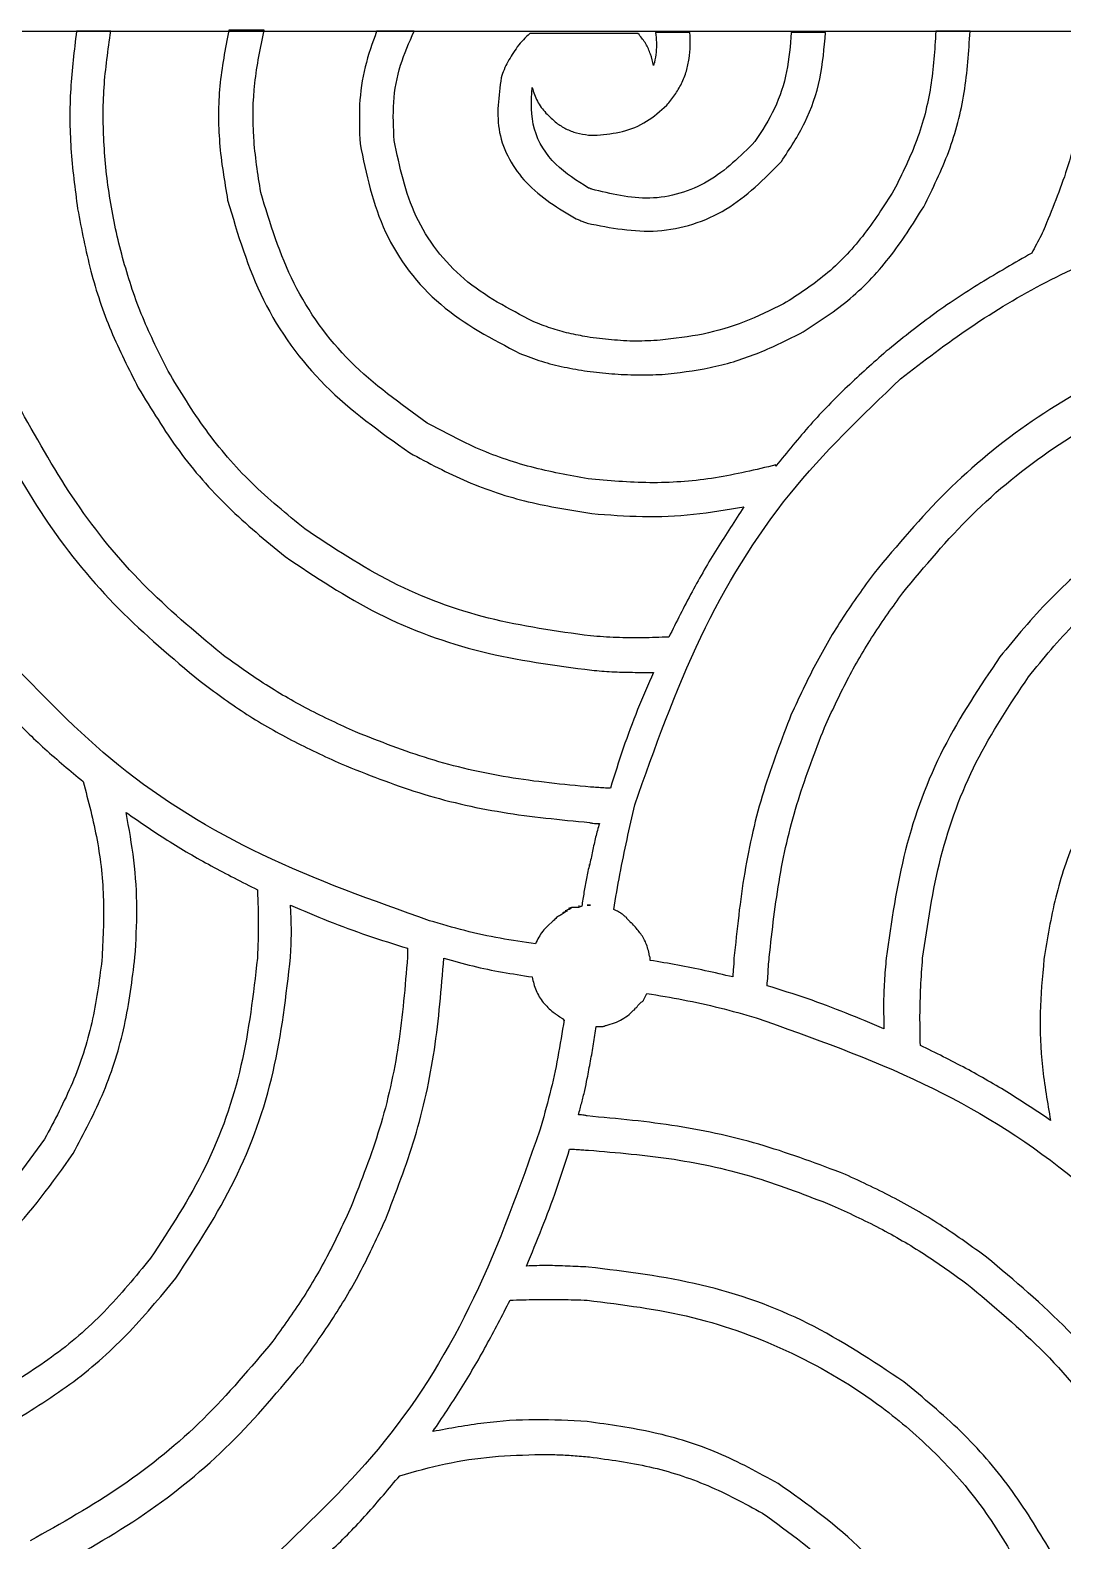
# Model space of a CAD drawing. Extents: x 0 to 371, y 0 to 260.
# Drawn here: x 42.89 to 67.66, y 223.76 to 259.98 of the extents above; entities that cross this region are included whole.
import ezdxf

# ---------------------------------------------------------------- set-up
doc = ezdxf.new("R2010")
doc.units = 0
doc.layers.add('Layer_1', color=7, linetype='CONTINUOUS')

msp = doc.modelspace()

# ---------------------------------------------------------------- linework, layer by layer
at = {"layer": 'Layer_1', "color": 7}
for points in [[(0.02646, 259.95312), (370.443122, 259.95312), (370.443122, 0.661457), (0.02646, 0.661457)], [(49.132918, 238.99802)], [(55.69169, 238.815602)], [(55.774372, 238.892084)], [(55.841034, 238.931358)], [(56.038956, 238.971665), (56.065311, 238.971665), (56.038956, 238.971665)], [(56.250313, 238.99802), (56.329894, 238.99802), (56.250313, 238.99802)], [(52.810729, 237.72833)], [(55.827083, 233.150832)], [(55.324271, 229.545884)], [(55.134618, 225.828798)]]:
    msp.add_lwpolyline(points, close=True, dxfattribs=at)
for points in [[(44.820519, 259.95333), (44.000414, 259.95333)], [(48.498331, 259.979685), (47.651355, 259.979685), (47.651355, 259.979685)], [(52.096561, 259.95333), (51.196874, 259.95333), (51.196874, 259.95333)], [(57.494164, 259.873748), (57.467293, 259.900103), (56.303539, 259.900103), (54.874686, 259.900103)], [(58.711144, 259.926458), (57.891039, 259.926458), (57.891039, 259.926458)], [(61.96521, 259.926458), (61.145104, 259.926458)], [(65.431664, 259.95333), (64.611043, 259.95333)], [(56.276668, 257.466143), (56.488541, 257.466143)], [(60.774585, 249.528644), (60.774585, 249.554998)], [(56.303539, 239.950417), (56.303539, 239.977289)], [(55.747501, 238.865728), (55.774372, 238.865728)], [(55.800727, 238.918955), (55.827083, 238.918955), (55.827083, 238.918955)], [(55.827083, 238.918955), (55.853438, 238.918955)], [(56.038956, 238.94531), (56.012085, 238.94531), (55.985729, 238.94531), (55.933019, 238.94531), (55.906664, 238.94531)], [(55.430208, 238.6275), (55.297916, 238.495209)], [(57.282291, 238.601145), (57.20271, 238.680727)], [(51.937914, 237.966042), (51.937914, 237.754685)], [(57.758747, 237.675104), (57.758747, 237.72833)], [(57.467293, 236.590415), (57.546874, 236.669997)], [(57.599585, 236.722707), (57.679166, 236.881354), (57.679166, 236.881354)], [(57.255936, 236.378542), (57.282291, 236.405414), (57.361872, 236.484479)], [(56.462186, 236.087604), (56.620833, 236.087604)]]:
    msp.add_lwpolyline(points, dxfattribs=at)
for points, knots in [([(44.000414, 259.95333), (43.943977, 259.49385), (43.829473, 258.561633), (43.837831, 257.131015), (43.963324, 256.175968), (44.026769, 255.693125)], [0, 0, 0, 0, 1.387935, 2.81592, 4.276076, 4.276076, 4.276076, 4.276076]), ([(46.196146, 251.803957), (45.982463, 252.231243), (45.557144, 253.081726), (45.107568, 254.435859), (44.795537, 255.818005), (44.63805, 257.214158), (44.627008, 258.600942), (44.756426, 259.505402), (44.820519, 259.95333)], [0, 0, 0, 0, 1.431634, 2.849562, 4.267398, 5.675833, 7.057745, 8.413612, 8.413612, 8.413612, 8.413612]), ([(47.651355, 259.979685), (47.566528, 259.535252), (47.396449, 258.644165), (47.393738, 257.265819), (47.547442, 256.361371), (47.624999, 255.904998)], [0, 0, 0, 0, 1.355403, 2.717584, 4.104984, 4.104984, 4.104984, 4.104984]), ([(48.418749, 256.09), (48.349973, 256.528654), (48.213863, 257.39677), (48.237531, 258.712755), (48.411769, 259.559181), (48.498331, 259.979685)], [0, 0, 0, 0, 1.330644, 2.633402, 3.919591, 3.919591, 3.919591, 3.919591]), ([(51.196874, 259.95333), (51.096071, 259.67185), (50.892232, 259.102656), (50.762714, 258.186808), (50.787457, 257.567965), (50.799999, 257.25427)], [0, 0, 0, 0, 0.895389, 1.810613, 2.751475, 2.751475, 2.751475, 2.751475]), ([(51.620104, 257.333852), (51.603913, 257.640846), (51.571885, 258.248119), (51.738146, 259.143103), (51.978166, 259.685688), (52.096561, 259.95333)], [0, 0, 0, 0, 0.920263, 1.820399, 2.696631, 2.696631, 2.696631, 2.696631]), ([(54.874686, 259.900103), (54.821338, 259.851893), (54.712412, 259.753456), (54.569584, 259.584808), (54.490552, 259.459353), (54.451456, 259.397292)], [0, 0, 0, 0, 0.215588, 0.440188, 0.660071, 0.660071, 0.660071, 0.660071]), ([(57.837813, 259.132708), (57.817186, 259.225083), (57.776942, 259.405306), (57.66241, 259.659192), (57.550478, 259.801934), (57.494164, 259.873748)], [0, 0, 0, 0, 0.283586, 0.553276, 0.82633, 0.82633, 0.82633, 0.82633]), ([(57.891039, 259.926458), (57.898017, 259.847201), (57.911959, 259.688858), (57.906611, 259.44873), (57.878369, 259.291399), (57.864168, 259.21229)], [0, 0, 0, 0, 0.238646, 0.476776, 0.717609, 0.717609, 0.717609, 0.717609]), ([(58.631563, 259.000417), (58.654556, 259.099607), (58.701037, 259.300124), (58.726913, 259.61165), (58.716427, 259.820982), (58.711144, 259.926458)], [0, 0, 0, 0, 0.305201, 0.616975, 0.933616, 0.933616, 0.933616, 0.933616]), ([(61.145104, 259.926458), (61.118958, 259.612144), (61.067037, 258.987968), (60.776903, 258.0874), (60.440026, 257.566742), (60.272289, 257.307497)], [0, 0, 0, 0, 0.944667, 1.87595, 2.799508, 2.799508, 2.799508, 2.799508]), ([(60.906876, 256.83104), (61.108064, 257.136145), (61.51215, 257.748951), (61.872387, 258.811792), (61.934084, 259.552686), (61.96521, 259.926458)], [0, 0, 0, 0, 1.093508, 2.196321, 3.319114, 3.319114, 3.319114, 3.319114]), ([(64.611043, 259.95333), (64.583165, 259.508812), (64.527754, 258.625285), (64.197598, 257.328709), (63.803463, 256.539003), (63.605936, 256.143227)], [0, 0, 0, 0, 1.334722, 2.652904, 3.977263, 3.977263, 3.977263, 3.977263]), ([(64.320104, 255.746352), (64.535448, 256.181958), (64.967114, 257.055149), (65.337258, 258.484794), (65.40011, 259.462494), (65.431664, 259.95333)], [0, 0, 0, 0, 1.455242, 2.91709, 4.390863, 4.390863, 4.390863, 4.390863]), ([(68.236144, 259.95333), (68.213823, 259.406066), (68.169706, 258.324393), (67.832491, 256.740759), (67.430186, 255.757761), (67.230521, 255.269895)], [0, 0, 0, 0, 1.641502, 3.24444, 4.823858, 4.823858, 4.823858, 4.823858]), ([(54.451456, 259.397292), (54.415866, 259.340057), (54.342936, 259.222774), (54.252391, 259.037269), (54.208391, 258.905978), (54.186872, 258.84177)], [0, 0, 0, 0, 0.202151, 0.414237, 0.617239, 0.617239, 0.617239, 0.617239]), ([(57.864168, 259.21229), (57.862429, 259.203257), (57.858821, 259.184512), (57.84316, 259.160487), (57.839552, 259.141742), (57.837813, 259.132708)], [0, 0, 0, 0, 0.027378, 0.056812, 0.08419, 0.08419, 0.08419, 0.08419]), ([(58.155622, 258.180312), (58.222534, 258.26125), (58.356269, 258.42302), (58.517998, 258.699199), (58.593284, 258.898887), (58.631563, 259.000417)], [0, 0, 0, 0, 0.314752, 0.62909, 0.954228, 0.954228, 0.954228, 0.954228]), ([(54.186872, 258.84177), (54.125584, 258.398627), (54.000733, 257.495896), (54.738636, 256.199624), (55.558744, 255.710219), (55.985729, 255.455413)], [0, 0, 0, 0, 1.313624, 2.675999, 4.155723, 4.155723, 4.155723, 4.155723]), ([(56.276668, 256.195937), (56.002615, 256.367169), (55.448716, 256.713254), (54.878316, 257.591135), (54.910983, 258.264973), (54.927396, 258.603542)], [0, 0, 0, 0, 0.966042, 1.952507, 2.948683, 2.948683, 2.948683, 2.948683]), ([(54.927396, 258.603542), (54.964228, 258.492406), (55.037928, 258.270021), (55.249574, 257.986395), (55.423426, 257.833189), (55.509789, 257.757082)], [0, 0, 0, 0, 0.349371, 0.699098, 1.044331, 1.044331, 1.044331, 1.044331]), ([(56.488541, 257.466143), (56.69335, 257.483955), (57.105818, 257.519826), (57.689225, 257.766969), (58.000467, 258.042806), (58.155622, 258.180312)], [0, 0, 0, 0, 0.61453, 1.237615, 1.856984, 1.856984, 1.856984, 1.856984]), ([(55.509789, 257.757082), (55.584244, 257.70754), (55.735399, 257.606963), (55.996572, 257.507077), (56.182199, 257.479949), (56.276668, 257.466143)], [0, 0, 0, 0, 0.267793, 0.543664, 0.829552, 0.829552, 0.829552, 0.829552]), ([(50.799999, 257.25427), (50.951287, 256.529719), (51.252409, 255.087581), (52.656221, 253.262088), (53.970808, 252.575065), (54.636458, 252.227187)], [0, 0, 0, 0, 2.201612, 4.382062, 6.618671, 6.618671, 6.618671, 6.618671]), ([(54.953751, 252.994582), (54.372901, 253.296452), (53.230558, 253.890132), (52.012223, 255.467335), (51.751038, 256.710598), (51.620104, 257.333852)], [0, 0, 0, 0, 1.9493, 3.833641, 5.727841, 5.727841, 5.727841, 5.727841]), ([(60.272289, 257.307497), (59.921352, 256.958148), (59.223522, 256.263477), (57.75571, 255.822561), (56.817585, 256.055186), (56.356249, 256.169582)], [0, 0, 0, 0, 1.47246, 2.927948, 4.336257, 4.336257, 4.336257, 4.336257]), ([(56.250313, 255.349477), (56.810377, 255.241424), (57.94021, 255.023447), (59.67064, 255.579392), (60.492318, 256.411314), (60.906876, 256.83104)], [0, 0, 0, 0, 1.693138, 3.415616, 5.169563, 5.169563, 5.169563, 5.169563]), ([(52.413854, 250.560622), (51.771493, 251.019651), (50.499613, 251.928531), (49.098971, 253.862324), (48.645839, 255.346296), (48.418749, 256.09)], [0, 0, 0, 0, 2.359034, 4.670902, 6.993497, 6.993497, 6.993497, 6.993497]), ([(56.356249, 256.169582), (56.347216, 256.171321), (56.328471, 256.174929), (56.304446, 256.19059), (56.285701, 256.194198), (56.276668, 256.195937)], [0, 0, 0, 0, 0.027378, 0.056812, 0.08419, 0.08419, 0.08419, 0.08419]), ([(63.605936, 256.143227), (63.3657, 255.766101), (62.896765, 255.02996), (62.008223, 254.089124), (61.304592, 253.638454), (60.960102, 253.417812)], [0, 0, 0, 0, 1.340314, 2.616258, 3.840153, 3.840153, 3.840153, 3.840153]), ([(47.624999, 255.904998), (47.867068, 255.087881), (48.349408, 253.459717), (49.889424, 251.343041), (51.284136, 250.349309), (51.990624, 249.845937)], [0, 0, 0, 0, 2.544261, 5.069616, 7.661989, 7.661989, 7.661989, 7.661989]), ([(61.356977, 252.703644), (61.745322, 252.952433), (62.535847, 253.458877), (63.539784, 254.502109), (64.056701, 255.326347), (64.320104, 255.746352)], [0, 0, 0, 0, 1.380369, 2.809918, 4.295238, 4.295238, 4.295238, 4.295238]), ([(44.026769, 255.693125), (44.121877, 255.194765), (44.311624, 254.200506), (44.793678, 252.755976), (45.252603, 251.856598), (45.481978, 251.407082)], [0, 0, 0, 0, 1.521205, 3.034899, 4.547437, 4.547437, 4.547437, 4.547437]), ([(55.985729, 255.455413), (56.014602, 255.444612), (56.074741, 255.422112), (56.161301, 255.382778), (56.221441, 255.360279), (56.250313, 255.349477)], [0, 0, 0, 0, 0.092457, 0.192584, 0.28504, 0.28504, 0.28504, 0.28504]), ([(67.230521, 255.269895), (67.200405, 255.198737), (67.139173, 255.054054), (67.023917, 254.846954), (66.950124, 254.705513), (66.913227, 254.634792)], [0, 0, 0, 0, 0.231633, 0.470969, 0.710305, 0.710305, 0.710305, 0.710305]), ([(63.764583, 251.618955), (64.317343, 252.044512), (65.427265, 252.899012), (67.248215, 253.979664), (68.539335, 254.556579), (69.188541, 254.846665)], [0, 0, 0, 0, 2.091606, 4.199858, 6.332059, 6.332059, 6.332059, 6.332059]), ([(66.913227, 254.634792), (66.502986, 254.400434), (65.685557, 253.933461), (64.5101, 253.157934), (63.782565, 252.572051), (63.420418, 252.280413)], [0, 0, 0, 0, 1.417327, 2.824105, 4.21841, 4.21841, 4.21841, 4.21841]), ([(60.960102, 253.417812), (60.649098, 253.264665), (60.030346, 252.959976), (59.029254, 252.664443), (58.342466, 252.585014), (57.99646, 252.544997)], [0, 0, 0, 0, 1.038856, 2.066839, 3.110587, 3.110587, 3.110587, 3.110587]), ([(56.250313, 252.624062), (56.102611, 252.65225), (55.80869, 252.708345), (55.372907, 252.82627), (55.094213, 252.938179), (54.953751, 252.994582)], [0, 0, 0, 0, 0.451085, 0.897643, 1.351405, 1.351405, 1.351405, 1.351405]), ([(57.99646, 252.544997), (57.802461, 252.534193), (57.414296, 252.512575), (56.830595, 252.550802), (56.444075, 252.599599), (56.250313, 252.624062)], [0, 0, 0, 0, 0.582423, 1.165346, 1.751308, 1.751308, 1.751308, 1.751308]), ([(58.049686, 251.724375), (58.433552, 251.768131), (59.199721, 251.855465), (60.315193, 252.192875), (61.00874, 252.532909), (61.356977, 252.703644)], [0, 0, 0, 0, 1.157468, 2.310219, 3.472746, 3.472746, 3.472746, 3.472746]), ([(54.636458, 252.227187), (54.808106, 252.161693), (55.154099, 252.029676), (55.696218, 251.893971), (56.065306, 251.834011), (56.250313, 251.803957)], [0, 0, 0, 0, 0.550776, 1.110202, 1.672441, 1.672441, 1.672441, 1.672441]), ([(63.420418, 252.280413), (63.106121, 252.001168), (62.474729, 251.440191), (61.582729, 250.52713), (61.045186, 249.86298), (60.774585, 249.528644)], [0, 0, 0, 0, 1.261157, 2.533544, 3.823379, 3.823379, 3.823379, 3.823379]), ([(49.477083, 248.020209), (49.039318, 248.378127), (48.170177, 249.088739), (47.065231, 250.36987), (46.486324, 251.32513), (46.196146, 251.803957)], [0, 0, 0, 0, 1.694336, 3.363942, 5.041931, 5.041931, 5.041931, 5.041931]), ([(56.250313, 251.803957), (56.446749, 251.780978), (56.842656, 251.734667), (57.443883, 251.708593), (57.847161, 251.719099), (58.049686, 251.724375)], [0, 0, 0, 0, 0.593203, 1.19557, 1.803249, 1.803249, 1.803249, 1.803249]), ([(69.241251, 251.988958), (68.453709, 251.549979), (66.890404, 250.678585), (64.81857, 248.980352), (63.688963, 247.630463), (63.129479, 246.961875)], [0, 0, 0, 0, 2.701851, 5.363294, 7.97507, 7.97507, 7.97507, 7.97507]), ([(45.481978, 251.407082), (45.793284, 250.894493), (46.414779, 249.871153), (47.607988, 248.5086), (48.534627, 247.743508), (49.000626, 247.35875)], [0, 0, 0, 0, 1.796934, 3.587419, 5.398736, 5.398736, 5.398736, 5.398736]), ([(57.388227, 241.405625), (57.870266, 242.766165), (58.803418, 245.399961), (60.938875, 248.91915), (62.841128, 250.736646), (63.764583, 251.618955)], [0, 0, 0, 0, 4.325924, 8.374322, 12.193815, 12.193815, 12.193815, 12.193815]), ([(63.817293, 246.485935), (64.3498, 247.126099), (65.423651, 248.417049), (67.405388, 250.024816), (68.890806, 250.856411), (69.638126, 251.27479)], [0, 0, 0, 0, 2.494016, 5.029417, 7.596492, 7.596492, 7.596492, 7.596492]), ([(47.466353, 245.030727), (46.826863, 245.567852), (45.540469, 246.648331), (43.926947, 248.623754), (43.095677, 250.105934), (42.677498, 250.85156)], [0, 0, 0, 0, 2.50184, 5.032695, 7.594725, 7.594725, 7.594725, 7.594725]), ([(41.936458, 250.48104), (42.375438, 249.693498), (43.246832, 248.130193), (44.945065, 246.058359), (46.294954, 244.928752), (46.963541, 244.369269)], [0, 0, 0, 0, 2.701851, 5.363294, 7.97507, 7.97507, 7.97507, 7.97507]), ([(56.356249, 249.210834), (55.89743, 249.290499), (54.977824, 249.450171), (53.644917, 249.897126), (52.823433, 250.339874), (52.413854, 250.560622)], [0, 0, 0, 0, 1.396055, 2.798096, 4.192219, 4.192219, 4.192219, 4.192219]), ([(51.990624, 249.845937), (52.443789, 249.602375), (53.351051, 249.114751), (54.828868, 248.634228), (55.84695, 248.471923), (56.356249, 248.390728)], [0, 0, 0, 0, 1.541296, 3.085767, 4.63181, 4.63181, 4.63181, 4.63181]), ([(60.774585, 249.554998), (60.293211, 249.440443), (59.329804, 249.211174), (57.840478, 249.088812), (56.851369, 249.170129), (56.356249, 249.210834)], [0, 0, 0, 0, 1.483305, 2.968641, 4.457374, 4.457374, 4.457374, 4.457374]), ([(66.833646, 244.475205), (67.191115, 244.913735), (67.900823, 245.784379), (69.18856, 246.877243), (70.525723, 247.744478), (71.891726, 248.389938), (73.241602, 248.852687), (74.173101, 249.038741), (74.638854, 249.131769)], [0, 0, 0, 0, 1.694235, 3.363678, 5.041595, 6.462655, 7.88623, 9.309834, 9.309834, 9.309834, 9.309834]), ([(56.356249, 248.390728), (56.76358, 248.358993), (57.57796, 248.295543), (58.803528, 248.347923), (59.60697, 248.482334), (60.007706, 248.549375)], [0, 0, 0, 0, 1.225051, 2.449256, 3.667467, 3.667467, 3.667467, 3.667467]), ([(60.007706, 248.549375), (59.790378, 248.21881), (59.353231, 247.553887), (58.748369, 246.513905), (58.389277, 245.791579), (58.208333, 245.427602)], [0, 0, 0, 0, 1.186723, 2.387056, 3.606243, 3.606243, 3.606243, 3.606243]), ([(70.194164, 248.47031), (69.681568, 248.158966), (68.658189, 247.537379), (67.295714, 246.343909), (66.530597, 245.417181), (66.145833, 244.951145)], [0, 0, 0, 0, 1.797007, 3.587655, 5.399073, 5.399073, 5.399073, 5.399073]), ([(56.329894, 245.453957), (55.508349, 245.56805), (53.871272, 245.795403), (51.528268, 246.657093), (50.159552, 247.566673), (49.477083, 248.020209)], [0, 0, 0, 0, 2.484451, 4.950719, 7.403415, 7.403415, 7.403415, 7.403415]), ([(49.000626, 247.35875), (49.729106, 246.873329), (51.191638, 245.898774), (53.708526, 244.983145), (55.469299, 244.75086), (56.356249, 244.633852)], [0, 0, 0, 0, 2.619937, 5.259915, 7.939556, 7.939556, 7.939556, 7.939556]), ([(63.129479, 246.961875), (62.877911, 246.614241), (62.368693, 245.910569), (61.703808, 244.777343), (61.331823, 243.977168), (61.145104, 243.575519)], [0, 0, 0, 0, 1.286898, 2.604908, 3.933251, 3.933251, 3.933251, 3.933251]), ([(61.938854, 243.257709), (62.114744, 243.639644), (62.464663, 244.399475), (63.093779, 245.479973), (63.576998, 246.151833), (63.817293, 246.485935)], [0, 0, 0, 0, 1.261043, 2.508744, 3.74294, 3.74294, 3.74294, 3.74294]), ([(58.208333, 245.427602), (57.997042, 245.420619), (57.576487, 245.406719), (56.949527, 245.411178), (56.535251, 245.439779), (56.329894, 245.453957)], [0, 0, 0, 0, 0.634213, 1.26234, 1.879759, 1.879759, 1.879759, 1.879759]), ([(52.467081, 238.6275), (51.106533, 239.109574), (48.472695, 240.042803), (44.953576, 242.178548), (43.136064, 244.080882), (42.253751, 245.004372)], [0, 0, 0, 0, 4.325973, 8.374502, 12.194088, 12.194088, 12.194088, 12.194088]), ([(50.694063, 243.152289), (50.312168, 243.328172), (49.552447, 243.678066), (48.47216, 244.307249), (47.800413, 244.790437), (47.466353, 245.030727)], [0, 0, 0, 0, 1.260923, 2.508409, 3.742495, 3.742495, 3.742495, 3.742495]), ([(66.145833, 244.951145), (65.667108, 244.237689), (64.703932, 242.802243), (63.791898, 240.331263), (63.544795, 238.599832), (63.420418, 237.72833)], [0, 0, 0, 0, 2.571406, 5.173573, 7.810762, 7.810762, 7.810762, 7.810762]), ([(56.356249, 244.633852), (56.517498, 244.619578), (56.843481, 244.590721), (57.338051, 244.581111), (57.670591, 244.580788), (57.837813, 244.580625)], [0, 0, 0, 0, 0.485499, 0.981492, 1.483198, 1.483198, 1.483198, 1.483198]), ([(57.837813, 244.580625), (57.70858, 244.284871), (57.447481, 243.687334), (57.103811, 242.759692), (56.90588, 242.123877), (56.805835, 241.8025)], [0, 0, 0, 0, 0.968143, 1.956017, 2.965688, 2.965688, 2.965688, 2.965688]), ([(41.619164, 244.448334), (41.873675, 244.153168), (42.385871, 243.559154), (43.237995, 242.730629), (43.849961, 242.219721), (44.159061, 241.961664)], [0, 0, 0, 0, 1.168837, 2.352252, 3.560033, 3.560033, 3.560033, 3.560033]), ([(46.963541, 244.369269), (47.310465, 244.112659), (48.010072, 243.595182), (49.149207, 242.938465), (49.948936, 242.569913), (50.350414, 242.384894)], [0, 0, 0, 0, 1.293785, 2.609043, 3.934954, 3.934954, 3.934954, 3.934954]), ([(64.293749, 237.72833), (64.413141, 238.540375), (64.650528, 240.15497), (65.492422, 242.464259), (66.388371, 243.807589), (66.833646, 244.475205)], [0, 0, 0, 0, 2.45932, 4.88989, 7.291338, 7.291338, 7.291338, 7.291338]), ([(61.145104, 243.575519), (60.909532, 242.96729), (60.43182, 241.733882), (59.982403, 239.765846), (59.841117, 238.413864), (59.769477, 237.72833)], [0, 0, 0, 0, 1.954953, 3.964393, 6.031377, 6.031377, 6.031377, 6.031377]), ([(56.329894, 241.829372), (55.668466, 241.894023), (54.362576, 242.021668), (52.465645, 242.459131), (51.27823, 242.923724), (50.694063, 243.152289)], [0, 0, 0, 0, 1.99271, 3.934308, 5.814498, 5.814498, 5.814498, 5.814498]), ([(60.615938, 237.754685), (60.687651, 238.398764), (60.829354, 239.671439), (61.268059, 241.521307), (61.717449, 242.684585), (61.938854, 243.257709)], [0, 0, 0, 0, 1.943253, 3.839796, 5.681605, 5.681605, 5.681605, 5.681605]), ([(50.350414, 242.384894), (50.965407, 242.140224), (52.217922, 241.641922), (54.223389, 241.180657), (55.604809, 241.048992), (56.303539, 240.982395)], [0, 0, 0, 0, 1.983662, 4.039989, 6.144626, 6.144626, 6.144626, 6.144626]), ([(44.159061, 241.961664), (44.282477, 241.495831), (44.529662, 240.562828), (44.682775, 239.118135), (44.633313, 238.155271), (44.608646, 237.675104)], [0, 0, 0, 0, 1.444482, 2.893115, 4.334162, 4.334162, 4.334162, 4.334162]), ([(68.659374, 241.961664), (68.416024, 241.519651), (67.929996, 240.63685), (67.446792, 239.194595), (67.285147, 238.199821), (67.204166, 237.701459)], [0, 0, 0, 0, 1.51166, 3.019138, 4.532546, 4.532546, 4.532546, 4.532546]), ([(56.805835, 241.8025), (56.752903, 241.804162), (56.646939, 241.807489), (56.48879, 241.824383), (56.382825, 241.82771), (56.329894, 241.829372)], [0, 0, 0, 0, 0.158823, 0.31795, 0.476773, 0.476773, 0.476773, 0.476773]), ([(56.885416, 238.892084), (56.932936, 239.174316), (57.027898, 239.738323), (57.202257, 240.5751), (57.326457, 241.129766), (57.388227, 241.405625)], [0, 0, 0, 0, 0.858539, 1.715686, 2.563774, 2.563774, 2.563774, 2.563774]), ([(45.402396, 237.754685), (45.425444, 238.142252), (45.471451, 238.915879), (45.397132, 240.078562), (45.259751, 240.839859), (45.191039, 241.220624)], [0, 0, 0, 0, 1.164036, 2.323554, 3.483782, 3.483782, 3.483782, 3.483782]), ([(45.191039, 241.220624), (45.517167, 240.995542), (46.177576, 240.53975), (47.23274, 239.927032), (47.967211, 239.556293), (48.339168, 239.36854)], [0, 0, 0, 0, 1.188437, 2.406591, 3.656478, 3.656478, 3.656478, 3.656478]), ([(56.303539, 240.982395), (56.329802, 240.975289), (56.381698, 240.961246), (56.461961, 240.956183), (56.514843, 240.956088), (56.541251, 240.95604)], [0, 0, 0, 0, 0.081419, 0.160888, 0.240161, 0.240161, 0.240161, 0.240161]), ([(56.541251, 240.95604), (56.509238, 240.847991), (56.444532, 240.629596), (56.377579, 240.291313), (56.328354, 240.06467), (56.303539, 239.950417)], [0, 0, 0, 0, 0.337886, 0.682958, 1.033753, 1.033753, 1.033753, 1.033753]), ([(56.303539, 239.977289), (56.278898, 239.86506), (56.230185, 239.6432), (56.170605, 239.307431), (56.135631, 239.084109), (56.118021, 238.971665)], [0, 0, 0, 0, 0.344675, 0.681369, 1.022815, 1.022815, 1.022815, 1.022815]), ([(48.339168, 239.36854), (48.346232, 239.185668), (48.360279, 238.821991), (48.360279, 238.274879), (48.346232, 237.911203), (48.339168, 237.72833)], [0, 0, 0, 0, 0.548995, 1.091782, 1.640777, 1.640777, 1.640777, 1.640777]), ([(49.132918, 238.99802), (49.435049, 238.869077), (50.042099, 238.610001), (50.977924, 238.264807), (51.616197, 238.066166), (51.937914, 237.966042)], [0, 0, 0, 0, 0.985399, 1.979893, 2.990599, 2.990599, 2.990599, 2.990599]), ([(49.132918, 237.754685), (49.139977, 237.889531), (49.154292, 238.162994), (49.153939, 238.577942), (49.13996, 238.857296), (49.132918, 238.99802)], [0, 0, 0, 0, 0.405045, 0.821419, 1.244087, 1.244087, 1.244087, 1.244087]), ([(55.774372, 238.865728), (55.767273, 238.864353), (55.753768, 238.861736), (55.7421, 238.842802), (55.72042, 238.842644), (55.710288, 238.828083), (55.700499, 238.819957), (55.677955, 238.809205), (55.650745, 238.781968), (55.606407, 238.756093), (55.559513, 238.733357), (55.515036, 238.701966), (55.477821, 238.658678), (55.446144, 238.637936), (55.430208, 238.6275)], [0, 0, 0, 0, 0.020831, 0.039629, 0.06046, 0.07789, 0.089793, 0.098526, 0.152407, 0.203171, 0.251946, 0.308807, 0.364972, 0.421833, 0.421833, 0.421833, 0.421833]), ([(55.69169, 238.815602), (55.695062, 238.818207), (55.701761, 238.823381), (55.710342, 238.830123), (55.729396, 238.843226), (55.699522, 238.839189), (55.687888, 238.831726), (55.657973, 238.810876), (55.677991, 238.813293), (55.685246, 238.813551), (55.689654, 238.814954), (55.69169, 238.815602)], [0, 0, 0, 0, 0.012442, 0.024717, 0.037874, 0.057443, 0.07267, 0.099646, 0.109545, 0.116873, 0.123166, 0.123166, 0.123166, 0.123166]), ([(55.774372, 238.892084), (55.765851, 238.885237), (55.751697, 238.873864), (55.735412, 238.866958), (55.713115, 238.865262), (55.742998, 238.864827), (55.757266, 238.874894), (55.767718, 238.885397), (55.774372, 238.892084)], [0, 0, 0, 0, 0.031606, 0.052495, 0.060471, 0.080174, 0.095624, 0.122696, 0.122696, 0.122696, 0.122696]), ([(55.853438, 238.918955), (55.842666, 238.911661), (55.820313, 238.896524), (55.780626, 238.88816), (55.758273, 238.873023), (55.747501, 238.865728)], [0, 0, 0, 0, 0.038719, 0.080344, 0.119063, 0.119063, 0.119063, 0.119063]), ([(55.827083, 238.918955), (55.829041, 238.920863), (55.832341, 238.924076), (55.83665, 238.927739), (55.846017, 238.935022), (55.824399, 238.923897), (55.814471, 238.92064), (55.805159, 238.919498), (55.800727, 238.918955)], [0, 0, 0, 0, 0.008018, 0.013505, 0.018675, 0.034305, 0.048337, 0.061074, 0.061074, 0.061074, 0.061074]), ([(55.906664, 238.94531), (55.901545, 238.945055), (55.891964, 238.944576), (55.878762, 238.940375), (55.863022, 238.936318), (55.849468, 238.925804), (55.835739, 238.921036), (55.828942, 238.919402), (55.827083, 238.918955)], [0, 0, 0, 0, 0.015294, 0.028631, 0.041433, 0.063689, 0.078933, 0.084671, 0.084671, 0.084671, 0.084671]), ([(55.841034, 238.931358), (55.843615, 238.932095), (55.849085, 238.933659), (55.857595, 238.934788), (55.865452, 238.935456), (55.870795, 238.939298), (55.875247, 238.941371), (55.885174, 238.948734), (55.862379, 238.944062), (55.851849, 238.940284), (55.844745, 238.93442), (55.841034, 238.931358)], [0, 0, 0, 0, 0.008033, 0.017023, 0.025869, 0.031085, 0.036024, 0.041972, 0.058066, 0.070611, 0.084327, 0.084327, 0.084327, 0.084327]), ([(56.118021, 238.971665), (56.109029, 238.969931), (56.090399, 238.966337), (56.066578, 238.950639), (56.047947, 238.947045), (56.038956, 238.94531)], [0, 0, 0, 0, 0.027249, 0.056458, 0.083707, 0.083707, 0.083707, 0.083707]), ([(57.20271, 238.680727), (57.200905, 238.687872), (57.19706, 238.703094), (57.171995, 238.714495), (57.148109, 238.734239), (57.122052, 238.761641), (57.08726, 238.78948), (57.043529, 238.81322), (56.996928, 238.83907), (56.946154, 238.869841), (56.907333, 238.884057), (56.885416, 238.892084)], [0, 0, 0, 0, 0.021039, 0.044824, 0.076893, 0.115066, 0.157713, 0.210032, 0.263937, 0.317788, 0.387612, 0.387612, 0.387612, 0.387612]), ([(55.006977, 238.071978), (54.724191, 238.112648), (54.15541, 238.194449), (53.306902, 238.380651), (52.748392, 238.544814), (52.467081, 238.6275)], [0, 0, 0, 0, 0.856909, 1.723537, 2.60302, 2.60302, 2.60302, 2.60302]), ([(55.297916, 238.495209), (55.257092, 238.456322), (55.1745, 238.377649), (55.085675, 238.228206), (55.033426, 238.124483), (55.006977, 238.071978)], [0, 0, 0, 0, 0.168378, 0.340647, 0.517242, 0.517242, 0.517242, 0.517242]), ([(57.308646, 238.57479), (57.301723, 238.57604), (57.289767, 238.5782), (57.283202, 238.591841), (57.282514, 238.598869), (57.282291, 238.601145)], [0, 0, 0, 0, 0.019808, 0.034209, 0.041108, 0.041108, 0.041108, 0.041108]), ([(57.573229, 238.257497), (57.546626, 238.292888), (57.492697, 238.364631), (57.406461, 238.4723), (57.341846, 238.540003), (57.308646, 238.57479)], [0, 0, 0, 0, 0.132839, 0.26928, 0.413475, 0.413475, 0.413475, 0.413475]), ([(57.758747, 237.72833), (57.756813, 237.739505), (57.752538, 237.764211), (57.738059, 237.797863), (57.725218, 237.873704), (57.700667, 237.983766), (57.646889, 238.12636), (57.597883, 238.213606), (57.573229, 238.257497)], [0, 0, 0, 0, 0.033934, 0.075022, 0.108956, 0.264033, 0.413075, 0.563953, 0.563953, 0.563953, 0.563953]), ([(44.608646, 237.675104), (44.541727, 237.174521), (44.407911, 236.173522), (43.942715, 234.723768), (43.469352, 233.833526), (43.233019, 233.38906)], [0, 0, 0, 0, 1.513325, 3.026144, 4.534517, 4.534517, 4.534517, 4.534517]), ([(43.920833, 233.044895), (44.180035, 233.532994), (44.698438, 234.509188), (45.197274, 236.104191), (45.333909, 237.203607), (45.402396, 237.754685)], [0, 0, 0, 0, 1.655747, 3.311482, 4.975489, 4.975489, 4.975489, 4.975489]), ([(48.339168, 237.72833), (48.239362, 236.863563), (48.040882, 235.143829), (47.181443, 232.677825), (46.240867, 231.24447), (45.772916, 230.531354)], [0, 0, 0, 0, 2.60739, 5.185225, 7.737564, 7.737564, 7.737564, 7.737564]), ([(46.381664, 230.055413), (46.88277, 230.820776), (47.888193, 232.356409), (48.819666, 234.991222), (49.028116, 236.830139), (49.132918, 237.754685)], [0, 0, 0, 0, 2.738092, 5.493738, 8.280049, 8.280049, 8.280049, 8.280049]), ([(51.937914, 237.754685), (51.880408, 237.051834), (51.767072, 235.666604), (51.323486, 233.651265), (50.830813, 232.394351), (50.588126, 231.775205)], [0, 0, 0, 0, 2.114459, 4.167329, 6.160255, 6.160255, 6.160255, 6.160255]), ([(51.408747, 231.457396), (51.660344, 232.107502), (52.172017, 233.429626), (52.633471, 235.542495), (52.751209, 236.99436), (52.810729, 237.72833)], [0, 0, 0, 0, 2.089182, 4.248773, 6.456724, 6.456724, 6.456724, 6.456724]), ([(52.810729, 237.72833), (53.041894, 237.662885), (53.504846, 237.531818), (54.213342, 237.389796), (54.689332, 237.315425), (54.927396, 237.278229)], [0, 0, 0, 0, 0.720513, 1.442968, 2.165844, 2.165844, 2.165844, 2.165844]), ([(59.743122, 237.278229), (59.522886, 237.329329), (59.083609, 237.431254), (58.421877, 237.563685), (57.979436, 237.638024), (57.758747, 237.675104)], [0, 0, 0, 0, 0.678238, 1.352795, 2.024117, 2.024117, 2.024117, 2.024117]), ([(59.769477, 237.72833), (59.767911, 237.677626), (59.764834, 237.578024), (59.747766, 237.428535), (59.744689, 237.328932), (59.743122, 237.278229)], [0, 0, 0, 0, 0.152124, 0.298834, 0.450959, 0.450959, 0.450959, 0.450959]), ([(60.563227, 237.068422), (60.570331, 237.145267), (60.584347, 237.296891), (60.594726, 237.526168), (60.608803, 237.677815), (60.615938, 237.754685)], [0, 0, 0, 0, 0.231487, 0.456755, 0.688327, 0.688327, 0.688327, 0.688327]), ([(63.420418, 237.72833), (63.404597, 237.542898), (63.372826, 237.170514), (63.351602, 236.605315), (63.362303, 236.22631), (63.367708, 236.034894)], [0, 0, 0, 0, 0.558295, 1.121167, 1.695522, 1.695522, 1.695522, 1.695522]), ([(64.241039, 235.638019), (64.235641, 235.873534), (64.224934, 236.34072), (64.246188, 237.038072), (64.277932, 237.49878), (64.293749, 237.72833)], [0, 0, 0, 0, 0.706631, 1.40173, 2.091998, 2.091998, 2.091998, 2.091998]), ([(67.204166, 237.701459), (67.165391, 237.274031), (67.087548, 236.415923), (67.14077, 235.118024), (67.288765, 234.265298), (67.362813, 233.838645)], [0, 0, 0, 0, 1.28672, 2.583227, 3.881496, 3.881496, 3.881496, 3.881496]), ([(54.927396, 237.278229), (54.953332, 237.167761), (55.004665, 236.94912), (55.183035, 236.657313), (55.347586, 236.507161), (55.430208, 236.431769)], [0, 0, 0, 0, 0.338897, 0.670753, 1.005416, 1.005416, 1.005416, 1.005416]), ([(63.367708, 236.034894), (63.064879, 236.162024), (62.455954, 236.417657), (61.52262, 236.769211), (60.884437, 236.968245), (60.563227, 237.068422)], [0, 0, 0, 0, 0.985287, 1.981205, 2.990438, 2.990438, 2.990438, 2.990438]), ([(57.361872, 236.484479), (57.36898, 236.486392), (57.384171, 236.490482), (57.396297, 236.51456), (57.408605, 236.539663), (57.437512, 236.54262), (57.448057, 236.568753), (57.460277, 236.582514), (57.467293, 236.590415)], [0, 0, 0, 0, 0.021089, 0.045078, 0.077254, 0.098293, 0.122078, 0.154147, 0.154147, 0.154147, 0.154147]), ([(57.546874, 236.669997), (57.554873, 236.676939), (57.568805, 236.689031), (57.593947, 236.700322), (57.597784, 236.715557), (57.599585, 236.722707)], [0, 0, 0, 0, 0.032069, 0.055854, 0.076893, 0.076893, 0.076893, 0.076893]), ([(57.679166, 236.881354), (57.970664, 236.833594), (58.556271, 236.737646), (59.431525, 236.546771), (60.008401, 236.382251), (60.298644, 236.299477)], [0, 0, 0, 0, 0.886088, 1.780116, 2.6854, 2.6854, 2.6854, 2.6854]), ([(55.694791, 236.24625), (55.64722, 235.94853), (55.552275, 235.354318), (55.360934, 234.470278), (55.195756, 233.890961), (55.112914, 233.600417)], [0, 0, 0, 0, 0.904414, 1.805094, 2.711298, 2.711298, 2.711298, 2.711298]), ([(55.430208, 236.431769), (55.448164, 236.421144), (55.485031, 236.39933), (55.533711, 236.357677), (55.581566, 236.333102), (55.614185, 236.305558), (55.641189, 236.29232), (55.668793, 236.28227), (55.669058, 236.263514), (55.675945, 236.249873), (55.687904, 236.247574), (55.694791, 236.24625)], [0, 0, 0, 0, 0.062524, 0.128366, 0.19089, 0.223828, 0.253674, 0.286612, 0.293644, 0.308264, 0.328119, 0.328119, 0.328119, 0.328119]), ([(56.700414, 236.113959), (56.768558, 236.13313), (56.902265, 236.170747), (57.092081, 236.256562), (57.201379, 236.337927), (57.255936, 236.378542)], [0, 0, 0, 0, 0.212296, 0.416551, 0.620123, 0.620123, 0.620123, 0.620123]), ([(60.298644, 236.299477), (61.659144, 235.817446), (64.292834, 234.884318), (67.81181, 232.748787), (69.629191, 230.846571), (70.511457, 229.923122)], [0, 0, 0, 0, 4.325799, 8.373986, 12.193383, 12.193383, 12.193383, 12.193383]), ([(56.038956, 233.970937), (56.065324, 234.067894), (56.117934, 234.261344), (56.191855, 234.551762), (56.259325, 234.885461), (56.328388, 235.258405), (56.404686, 235.671995), (56.442959, 235.94863), (56.462186, 236.087604)], [0, 0, 0, 0, 0.301446, 0.601446, 0.898798, 1.322543, 1.739411, 2.160247, 2.160247, 2.160247, 2.160247]), ([(56.620833, 236.087604), (56.629866, 236.089342), (56.648611, 236.09295), (56.672636, 236.108612), (56.691381, 236.11222), (56.700414, 236.113959)], [0, 0, 0, 0, 0.027378, 0.056812, 0.08419, 0.08419, 0.08419, 0.08419]), ([(67.362813, 233.838645), (67.036576, 234.056623), (66.376184, 234.497869), (65.332767, 235.09742), (64.60684, 235.456882), (64.241039, 235.638019)], [0, 0, 0, 0, 1.176856, 2.382281, 3.606706, 3.606706, 3.606706, 3.606706]), ([(56.250313, 233.944582), (56.226342, 233.951654), (56.180948, 233.965048), (56.109501, 233.971061), (56.063094, 233.970979), (56.038956, 233.970937)], [0, 0, 0, 0, 0.074783, 0.141618, 0.214059, 0.214059, 0.214059, 0.214059]), ([(62.441666, 232.542084), (61.795978, 232.786454), (60.486326, 233.282111), (58.403485, 233.746743), (56.973536, 233.878131), (56.250313, 233.944582)], [0, 0, 0, 0, 2.069422, 4.197418, 6.37509, 6.37509, 6.37509, 6.37509]), ([(43.233019, 233.38906), (42.769348, 232.747331), (41.853601, 231.47992), (39.926189, 230.073723), (38.445202, 229.620868), (37.703125, 229.393955)], [0, 0, 0, 0, 2.366487, 4.673792, 6.990994, 6.990994, 6.990994, 6.990994]), ([(55.112914, 233.600417), (54.630848, 232.239909), (53.697643, 229.606178), (51.561825, 226.087272), (49.659528, 224.269874), (48.736043, 223.387604)], [0, 0, 0, 0, 4.325848, 8.374166, 12.193656, 12.193656, 12.193656, 12.193656]), ([(37.861771, 228.679271), (38.678889, 228.92134), (40.307053, 229.403679), (42.423728, 230.943695), (43.41746, 232.338407), (43.920833, 233.044895)], [0, 0, 0, 0, 2.544261, 5.069616, 7.661989, 7.661989, 7.661989, 7.661989]), ([(54.795104, 230.346352), (54.918772, 230.648983), (55.16806, 231.259027), (55.523506, 232.190438), (55.725352, 232.828997), (55.827083, 233.150832)], [0, 0, 0, 0, 0.980809, 1.977119, 2.989509, 2.989509, 2.989509, 2.989509]), ([(55.827083, 233.150832), (55.8797, 233.149256), (55.983086, 233.146159), (56.132462, 233.129865), (56.229941, 233.126223), (56.276668, 233.124477)], [0, 0, 0, 0, 0.157864, 0.310185, 0.450429, 0.450429, 0.450429, 0.450429]), ([(56.276668, 233.124477), (56.964194, 233.066884), (58.320531, 232.953266), (60.29069, 232.517086), (61.520294, 232.037279), (62.124372, 231.80156)], [0, 0, 0, 0, 2.068676, 4.081042, 6.024413, 6.024413, 6.024413, 6.024413]), ([(65.828539, 230.557709), (65.480863, 230.809282), (64.777078, 231.318531), (63.643642, 231.983349), (62.843356, 232.355359), (62.441666, 232.542084)], [0, 0, 0, 0, 1.287007, 2.605232, 3.933695, 3.933695, 3.933695, 3.933695]), ([(50.588126, 231.775205), (50.412237, 231.393269), (50.062318, 230.633439), (49.433202, 229.552941), (48.949983, 228.881081), (48.709688, 228.546979)], [0, 0, 0, 0, 1.261043, 2.508744, 3.74294, 3.74294, 3.74294, 3.74294]), ([(49.424372, 228.044167), (49.675429, 228.396425), (50.181717, 229.106801), (50.853349, 230.244959), (51.222647, 231.051139), (51.408747, 231.457396)], [0, 0, 0, 0, 1.297443, 2.616471, 3.956386, 3.956386, 3.956386, 3.956386]), ([(62.124372, 231.80156), (62.506267, 231.625676), (63.265988, 231.275783), (64.346275, 230.646599), (65.018022, 230.163411), (65.352083, 229.923122)], [0, 0, 0, 0, 1.260923, 2.508409, 3.742495, 3.742495, 3.742495, 3.742495]), ([(45.772916, 230.531354), (45.414998, 230.093589), (44.704385, 229.224448), (43.423255, 228.119503), (42.467994, 227.540596), (41.989168, 227.250417)], [0, 0, 0, 0, 1.694336, 3.363942, 5.041931, 5.041931, 5.041931, 5.041931]), ([(72.072602, 213.598021), (72.244022, 214.850936), (72.585257, 217.345045), (72.157163, 221.052889), (71.084668, 224.240229), (69.525079, 226.781628), (67.846833, 228.859867), (66.498126, 229.994435), (65.828539, 230.557709)], [0, 0, 0, 0, 3.7816, 7.527821, 11.082407, 13.779212, 16.436118, 19.055731, 19.055731, 19.055731, 19.055731]), ([(42.333333, 226.536249), (42.845929, 226.847593), (43.869308, 227.46918), (45.231782, 228.66265), (45.9969, 229.589378), (46.381664, 230.055413)], [0, 0, 0, 0, 1.797007, 3.587655, 5.399073, 5.399073, 5.399073, 5.399073]), ([(56.276668, 230.319997), (56.111432, 230.328667), (55.783071, 230.345896), (55.288959, 230.362659), (54.960373, 230.351809), (54.795104, 230.346352)], [0, 0, 0, 0, 0.496426, 0.986509, 1.482449, 1.482449, 1.482449, 1.482449]), ([(63.844164, 227.568227), (63.094444, 228.067877), (61.589346, 229.070949), (58.994741, 229.989597), (57.185632, 230.209506), (56.276668, 230.319997)], [0, 0, 0, 0, 2.695808, 5.411963, 8.154727, 8.154727, 8.154727, 8.154727]), ([(65.352083, 229.923122), (65.993216, 229.385857), (67.282738, 228.305248), (68.904686, 226.334913), (69.7277, 224.848581), (70.140938, 224.102288)], [0, 0, 0, 0, 2.506226, 5.040815, 7.596817, 7.596817, 7.596817, 7.596817]), ([(52.546146, 226.377602), (52.770736, 226.710004), (53.222741, 227.37899), (53.835853, 228.433351), (54.209957, 229.160368), (54.398229, 229.526247)], [0, 0, 0, 0, 1.203234, 2.421602, 3.655967, 3.655967, 3.655967, 3.655967]), ([(54.398229, 229.526247), (54.500296, 229.530208), (54.705367, 229.538166), (55.014093, 229.544602), (55.220722, 229.545456), (55.324271, 229.545884)], [0, 0, 0, 0, 0.306427, 0.615666, 0.926314, 0.926314, 0.926314, 0.926314]), ([(55.324271, 229.545884), (55.42782, 229.545456), (55.63445, 229.544602), (55.943176, 229.538166), (56.148246, 229.530208), (56.250313, 229.526247)], [0, 0, 0, 0, 0.310648, 0.619887, 0.926314, 0.926314, 0.926314, 0.926314]), ([(56.250313, 229.526247), (57.099094, 229.420895), (58.788587, 229.211193), (61.187903, 228.326475), (63.133627, 227.170532), (64.62004, 225.882197), (65.741006, 224.617209), (66.310707, 223.65641), (66.595418, 223.176247)], [0, 0, 0, 0, 2.55887, 5.093413, 7.607335, 9.305928, 10.979034, 12.650494, 12.650494, 12.650494, 12.650494]), ([(48.709688, 228.546979), (48.172563, 227.90749), (47.092084, 226.621095), (45.116661, 225.007574), (43.634481, 224.176303), (42.888855, 223.758124)], [0, 0, 0, 0, 2.50184, 5.032695, 7.594725, 7.594725, 7.594725, 7.594725]), ([(43.312085, 223.017084), (44.099665, 223.45607), (45.663069, 224.32749), (47.735137, 226.025646), (48.864848, 227.375574), (49.424372, 228.044167)], [0, 0, 0, 0, 2.701966, 5.363601, 7.975465, 7.975465, 7.975465, 7.975465]), ([(67.362813, 223.519896), (67.051507, 224.032485), (66.430012, 225.055824), (65.236802, 226.418377), (64.310163, 227.183469), (63.844164, 227.568227)], [0, 0, 0, 0, 1.796934, 3.587419, 5.398736, 5.398736, 5.398736, 5.398736]), ([(56.250313, 226.61583), (55.836282, 226.638792), (55.009591, 226.68464), (53.766635, 226.605004), (52.953236, 226.453451), (52.546146, 226.377602)], [0, 0, 0, 0, 1.243343, 2.482573, 3.724182, 3.724182, 3.724182, 3.724182]), ([(60.827811, 225.133751), (60.355312, 225.391519), (59.40921, 225.907659), (57.855111, 226.393592), (56.785763, 226.541679), (56.250313, 226.61583)], [0, 0, 0, 0, 1.611956, 3.227685, 4.848107, 4.848107, 4.848107, 4.848107]), ([(51.752396, 225.319269), (52.115371, 225.420935), (52.84588, 225.625544), (53.98124, 225.795605), (54.748673, 225.817691), (55.134618, 225.828798)], [0, 0, 0, 0, 1.130154, 2.274505, 3.432226, 3.432226, 3.432226, 3.432226]), ([(55.134618, 225.828798), (55.264258, 225.82736), (55.524009, 225.824479), (55.913941, 225.80452), (56.173529, 225.780756), (56.303539, 225.768854)], [0, 0, 0, 0, 0.388921, 0.779255, 1.170893, 1.170893, 1.170893, 1.170893]), ([(56.303539, 225.768854), (56.786672, 225.703585), (57.7543, 225.572864), (59.16154, 225.121121), (60.024441, 224.653934), (60.457291, 224.419582)], [0, 0, 0, 0, 1.460968, 2.926058, 4.400683, 4.400683, 4.400683, 4.400683]), ([(49.238855, 222.752501), (49.53632, 223.00936), (50.137066, 223.528099), (50.974626, 224.38908), (51.492007, 225.007851), (51.752396, 225.319269)], [0, 0, 0, 0, 1.178672, 2.380383, 3.597987, 3.597987, 3.597987, 3.597987]), ([(65.193436, 219.075205), (64.951373, 219.892284), (64.469054, 221.520347), (62.928958, 223.636795), (61.534292, 224.63042), (60.827811, 225.133751)], [0, 0, 0, 0, 2.544135, 5.069289, 7.661578, 7.661578, 7.661578, 7.661578]), ([(60.457291, 224.419582), (61.099021, 223.955911), (62.366431, 223.040164), (63.772628, 221.112751), (64.225484, 219.631765), (64.452396, 218.889687)], [0, 0, 0, 0, 2.366487, 4.673792, 6.990994, 6.990994, 6.990994, 6.990994])]:
    msp.add_open_spline(points, degree=3, knots=knots, dxfattribs=at)

doc.saveas('drawing.dxf')
